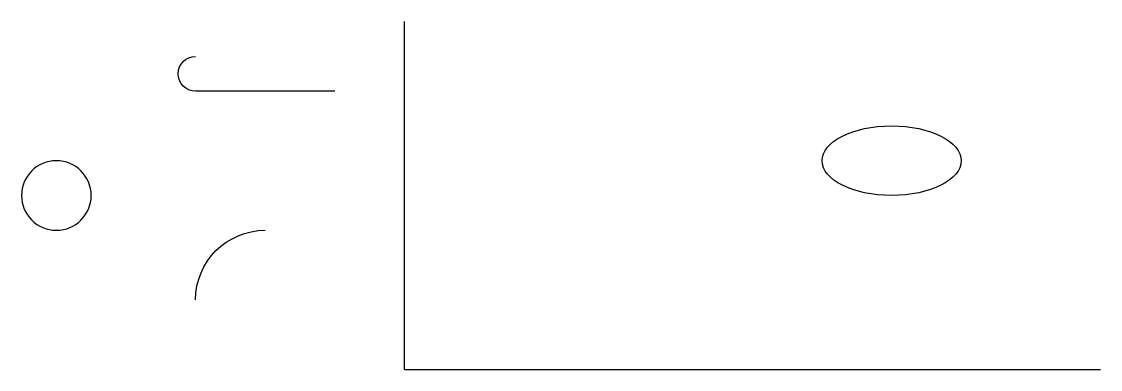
# Model space of a CAD drawing. Header units: metres. Extents: x -55 to 100, y 0 to 50.
import ezdxf

# ---------------------------------------------------------------- set-up
doc = ezdxf.new("R2010")
doc.units = ezdxf.units.M

msp = doc.modelspace()

# ---------------------------------------------------------------- linework, layer by layer
for q in [(0, 50), (100, 0)]:
    msp.add_line((0, 0), q)
at = {"color": 6, "extrusion": (0, 0, -1)}
msp.add_lwpolyline([(10, 40), (30, 40, 1), (30, 45)], format="xyb", dxfattribs=at)
at = {"color": 3, "extrusion": (0, 0, -1)}
msp.add_circle((50, 25), 5, dxfattribs=at)
at = {"color": 1, "extrusion": (0, 0, -1)}
msp.add_arc((20, 10), 10, 0, 90, dxfattribs=at)
msp.add_ellipse((70, 30), major_axis=(10, 0), ratio=0.5)

doc.saveas('drawing.dxf')
